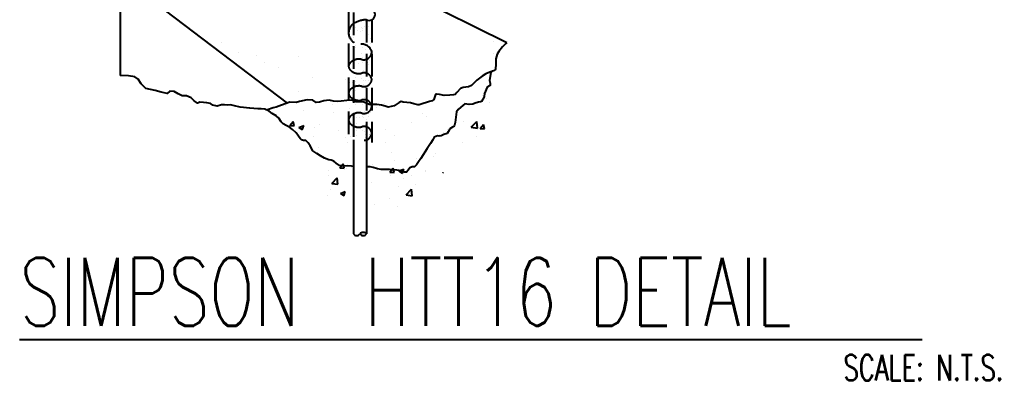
# Model space of a CAD drawing. Header units: inches. Extents: x -25328 to 8149, y -5530 to 4336.
# Drawn here: x -8863.9 to -8691, y 1973.5 to 2037.2 of the extents above; entities that cross this region are included whole.
import ezdxf

# ---------------------------------------------------------------- set-up
doc = ezdxf.new("R2010")
doc.units = ezdxf.units.IN
doc.header["$LTSCALE"] = 16
doc.header["$MEASUREMENT"] = 0
doc.linetypes.add('HIDDEN', pattern=[0.375, 0.25, -0.125])
for name, color, linetype in [('HATCH', 8, 'CONTINUOUS'), ('TEXT', 11, 'CONTINUOUS'), ('TEXT ROOM', 3, 'CONTINUOUS'), ('WALL EXT', 6, 'CONTINUOUS')]:
    doc.layers.add(name, color=color, linetype=linetype)
doc.styles.add('PAYTS NOTES', font='romans.shx', dxfattribs={"width": 0.7, "height": 4.5})

msp = doc.modelspace()

# ---------------------------------------------------------------- linework, layer by layer
at = {"layer": 'HATCH'}
for p, q in [((-8828.38550914, 2033.20263938), (-8828.38550914, 2033.20263938)), ((-8780.3378303, 2033.28210119), (-8780.3378303, 2033.28210119)), ((-8778.85742187, 2032.33898588), (-8778.85742187, 2032.33898588)), ((-8825.42472739, 2031.31640877), (-8825.42472739, 2031.31640877)), ((-8822.08271502, 2030.78882238), (-8822.08271502, 2030.78882238)), ((-8814.68026917, 2030.70046127), (-8814.68026917, 2030.70046127)), ((-8780.29875763, 2031.12474906), (-8780.29875763, 2031.12474906)), ((-8820.78857757, 2029.60296854), (-8820.78857757, 2029.60296854)), ((-8818.28552182, 2028.78393442), (-8818.28552182, 2028.78393442)), ((-8812.30231267, 2026.9114126), (-8812.30231267, 2026.9114126)), ((-8806.52066304, 2026.54764707), (-8806.52066304, 2026.54764707)), ((-8814.76589203, 2024.52599613), (-8814.76589203, 2024.52599613)), ((-8782.26750425, 2023.76441253), (-8782.26750425, 2023.76441253)), ((-8782.12602817, 2024.1894551), (-8782.12602817, 2024.1894551)), ((-8781.62043552, 2023.17147683), (-8781.62043552, 2023.17147683)), ((-8817.09650846, 2021.93547446), (-8817.09650846, 2021.93547446)), ((-8808.79158218, 2022.20099662), (-8808.79158218, 2022.20099662)), ((-8801.02535325, 2021.70131928), (-8801.02535325, 2021.70131928)), ((-8799.19808271, 2021.94188126), (-8799.19808271, 2021.94188126)), ((-8784.46043602, 2022.22918651), (-8784.46043602, 2022.22918651)), ((-8781.14031207, 2022.61675372), (-8781.14031207, 2022.61675372)), ((-8818.61797303, 2020.47377739), (-8818.61797303, 2020.47377739)), ((-8813.96449854, 2021.08642495), (-8813.96449854, 2021.08642495)), ((-8808.64773647, 2020.69780457), (-8808.64773647, 2020.69780457)), ((-8792.82072403, 2020.6832708), (-8792.82072403, 2020.6832708)), ((-8792.1736553, 2020.09033511), (-8792.1736553, 2020.09033511)), ((-8816.27605256, 2018.48370404), (-8815.68371366, 2019.18962752)), ((-8816.27605256, 2018.48370404), (-8815.54164079, 2018.41944301)), ((-8815.54160568, 2018.41939036), (-8815.683661, 2019.18957486)), ((-8814.70215759, 2018.14442476), (-8813.84183913, 2018.47466432)), ((-8814.70215759, 2018.14442476), (-8814.09098446, 2017.73216068)), ((-8814.09094936, 2017.73210802), (-8813.84180403, 2018.47459411)), ((-8811.97712833, 2018.06638474), (-8811.97712833, 2018.06638474)), ((-8811.0396826, 2018.63179755), (-8811.0396826, 2018.63179755)), ((-8794.85538164, 2019.02675451), (-8794.85538164, 2019.02675451)), ((-8785.6661246, 2019.14395497), (-8785.6661246, 2019.14395497)), ((-8784.30305706, 2018.21367081), (-8783.34603988, 2019.21107711)), ((-8784.30305706, 2018.21367081), (-8783.21028605, 2018.04418037)), ((-8783.21025094, 2018.04411015), (-8783.34600478, 2019.2110069)), ((-8782.98596046, 2018.47008302), (-8782.98596046, 2018.47008302)), ((-8782.728969, 2017.94700772), (-8782.1366301, 2018.65294874)), ((-8781.99452213, 2017.88267648), (-8782.136595, 2018.65286098)), ((-8812.08572789, 2016.61865974), (-8812.08572789, 2016.61865974)), ((-8807.691948, 2017.60211152), (-8807.691948, 2017.60211152)), ((-8799.36743273, 2017.7568049), (-8799.36743273, 2017.7568049)), ((-8797.8870243, 2016.8136896), (-8797.8870243, 2016.8136896)), ((-8789.90717703, 2016.81886769), (-8789.90717703, 2016.81886769)), ((-8789.11950988, 2017.29172425), (-8789.11950988, 2017.29172425)), ((-8788.4350009, 2017.77667474), (-8788.4350009, 2017.77667474)), ((-8783.34809357, 2016.5417431), (-8783.34809357, 2016.5417431)), ((-8782.728969, 2017.94700772), (-8781.99455723, 2017.88276424)), ((-8811.18907502, 2014.54154175), (-8811.18907502, 2014.54154175)), ((-8799.38119417, 2015.55395576), (-8799.38119417, 2015.55395576)), ((-8785.76141909, 2015.4312788), (-8785.76141909, 2015.4312788)), ((-8798.3493667, 2013.72343793), (-8798.3493667, 2013.72343793)), ((-8792.14311332, 2014.51003436), (-8792.14311332, 2014.51003436)), ((-8790.87177704, 2013.0113183), (-8790.87177704, 2013.0113183)), ((-8790.58889511, 2013.61390807), (-8790.58889511, 2013.61390807)), ((-8807.46307623, 2011.01792746), (-8806.87071977, 2011.72386849)), ((-8806.72862935, 2010.95361378), (-8806.87068467, 2011.72379828)), ((-8805.41804487, 2011.09452816), (-8805.41804487, 2011.09452816)), ((-8801.70756281, 2011.5847445), (-8801.70756281, 2011.5847445)), ((-8797.75450019, 2012.38390878), (-8797.75450019, 2012.38390878)), ((-8793.94770557, 2012.60635621), (-8793.94770557, 2012.60635621)), ((-8809.43696583, 2010.5671524), (-8809.43696583, 2010.5671524)), ((-8809.38643114, 2009.72120974), (-8809.38643114, 2009.72120974)), ((-8807.46307623, 2011.01792746), (-8806.72866446, 2010.95368399)), ((-8806.3610373, 2010.97211449), (-8806.3610373, 2010.97211449)), ((-8798.8589614, 2010.81740356), (-8798.8589614, 2010.81740356)), ((-8798.65009989, 2010.24690042), (-8798.05774344, 2010.9528239)), ((-8798.65009989, 2010.24690042), (-8797.91568812, 2010.18263939)), ((-8798.49877666, 2009.63318214), (-8798.49877666, 2009.63318214)), ((-8797.91563547, 2010.18256918), (-8798.05770833, 2010.95275369)), ((-8797.04415339, 2010.4656442), (-8796.18383494, 2010.79588375)), ((-8797.04415339, 2010.4656442), (-8796.43296272, 2010.05339767)), ((-8796.43292761, 2010.05332746), (-8796.18379984, 2010.79581354)), ((-8794.810341, 2009.68610402), (-8794.810341, 2009.68610402)), ((-8792.29987794, 2010.54026142), (-8792.29987794, 2010.54026142)), ((-8792.29252329, 2010.41977857), (-8792.29252329, 2010.41977857)), ((-8808.90044503, 2008.27839955), (-8807.94342786, 2009.27582341)), ((-8808.90044503, 2008.27839955), (-8807.80767402, 2008.10892666)), ((-8807.80763892, 2008.10885645), (-8807.94339276, 2009.2757532)), ((-8801.97596363, 2008.45610473), (-8801.97596363, 2008.45610473)), ((-8797.1800301, 2007.76022149), (-8797.1800301, 2007.76022149)), ((-8796.26828176, 2009.166943), (-8796.26828176, 2009.166943)), ((-8794.10410157, 2008.16516603), (-8794.10410157, 2008.16516603)), ((-8809.59337939, 2006.12597978), (-8809.59337939, 2006.12597978)), ((-8809.14156871, 2007.22612299), (-8809.14156871, 2007.22612299)), ((-8807.36797482, 2006.50269931), (-8806.50765636, 2006.83295642)), ((-8807.36797482, 2006.50269931), (-8806.75678414, 2006.09045278)), ((-8806.75674904, 2006.09038257), (-8806.50762126, 2006.83288621)), ((-8795.78724556, 2006.24467224), (-8794.83022839, 2007.24207854)), ((-8795.78724556, 2006.24467224), (-8794.69449211, 2006.07518179)), ((-8794.694457, 2006.07511158), (-8794.83021084, 2007.24200833)), ((-8801.30347836, 2004.57179667), (-8801.30347836, 2004.57179667)), ((-8798.64818663, 2005.54290879), (-8798.64818663, 2005.54290879))]:
    msp.add_line(p, q, dxfattribs=at)
at = {"layer": 'WALL EXT', "color": 3}
for p, q in [((-8846.21591754, 2044.85965337), (-8846.21591754, 2027.3345419)), ((-8846.21591754, 2044.85965337), (-8816.72984671, 2022.43699485)), ((-8778.04770833, 2033.07232693), (-8795.63364046, 2041.83934987)), ((-8806.39781055, 2016.41625768), (-8806.39781055, 2016.41625768)), ((-8805.61191624, 2016.55278385), (-8805.61191624, 2016.55278385)), ((-8805.59824256, 2016.52975449), (-8805.59824256, 2016.52975449)), ((-8804.61301793, 2016.68428989), (-8804.61301793, 2016.68428989)), ((-8802.94409176, 2016.90399907), (-8802.94409176, 2016.90399907)), ((-8802.93001437, 2016.29782852), (-8802.93001437, 2016.29782852)), ((-8802.30453566, 2016.98820016), (-8802.30453566, 2016.98820016)), ((-8802.290037, 2016.86680456), (-8802.290037, 2016.86680456)), ((-8802.10199318, 2016.45819147), (-8802.10199318, 2016.45819147)), ((-8806.20462375, 2015.41328712), (-8806.20462375, 2015.41328712))]:
    msp.add_line(p, q, dxfattribs=at)
at = {"layer": 'WALL EXT', "linetype": 'HIDDEN'}
for p, q in [((-8805.93990903, 2038.96657817), (-8805.93990903, 2016.24116788)), ((-8805.05821119, 2038.46454875), (-8805.05821119, 2015.97473298)), ((-8802.78343041, 2037.16619861), (-8802.78343041, 2015.70141735)), ((-8801.83118762, 2037.13300615), (-8801.83118762, 2015.50866937))]:
    msp.add_line(p, q, dxfattribs=at)
at = {"layer": 'WALL EXT', "color": 0}
for p, q in [((-8805.79430803, 2035.61650904), (-8805.79430803, 2035.61650904)), ((-8805.1082895, 2036.4682968), (-8805.1082895, 2036.4682968)), ((-8804.95615884, 2036.92549621), (-8804.95615884, 2036.92549621)), ((-8804.79539218, 2035.74801508), (-8804.79539218, 2035.74801508)), ((-8804.41768968, 2035.33450475), (-8804.41768968, 2035.33450475)), ((-8803.73319825, 2035.8048688), (-8803.73319825, 2035.8048688)), ((-8803.50673122, 2035.59734131), (-8803.50673122, 2035.59734131)), ((-8803.126466, 2035.96774182), (-8803.126466, 2035.96774182)), ((-8803.02659022, 2036.89288299), (-8803.02659022, 2036.89288299)), ((-8802.48692746, 2036.0519429), (-8802.48692746, 2036.0519429)), ((-8801.89206095, 2036.50931784), (-8801.89206095, 2036.50931784)), ((-8805.86060519, 2033.80912589), (-8805.86060519, 2033.80912589)), ((-8805.03089893, 2034.10081936), (-8805.03089893, 2034.10081936)), ((-8803.89954673, 2035.00440561), (-8803.89954673, 2035.00440561)), ((-8803.54920915, 2035.23775337), (-8803.54920915, 2035.23775337)), ((-8802.43777944, 2034.61782137), (-8802.43777944, 2034.61782137)), ((-8802.03425669, 2033.81609437), (-8802.03425669, 2033.81609437)), ((-8805.30100238, 2032.50017382), (-8805.30100238, 2032.50017382)), ((-8804.90845016, 2032.4187812), (-8804.90845016, 2032.4187812)), ((-8804.68198313, 2032.21127126), (-8804.68198313, 2032.21127126)), ((-8804.66144628, 2032.58435735), (-8804.66144628, 2032.58435735)), ((-8803.66253043, 2032.71588095), (-8803.66253043, 2032.71588095)), ((-8803.47180102, 2032.87025837), (-8803.47180102, 2032.87025837)), ((-8803.42535615, 2032.25771613), (-8803.42535615, 2032.25771613)), ((-8802.9072132, 2031.927617), (-8802.9072132, 2031.927617)), ((-8801.99360426, 2032.93559013), (-8801.99360426, 2032.93559013)), ((-8804.95349081, 2031.73332436), (-8804.95349081, 2031.73332436)), ((-8804.86827166, 2030.73233727), (-8804.86827166, 2030.73233727)), ((-8803.61303135, 2031.23175131), (-8803.61303135, 2031.23175131)), ((-8803.39441045, 2030.50276338), (-8803.39441045, 2030.50276338)), ((-8802.39007076, 2030.11112391), (-8802.39007076, 2030.11112391)), ((-8805.85721749, 2028.82518365), (-8805.85721749, 2028.82518365)), ((-8805.83704925, 2029.2482954), (-8805.83704925, 2029.2482954)), ((-8805.74122817, 2028.84387745), (-8805.74122817, 2028.84387745)), ((-8804.87610024, 2029.36582937), (-8804.87610024, 2029.36582937)), ((-8804.16814063, 2029.46802213), (-8804.16814063, 2029.46802213)), ((-8803.52858453, 2029.55222321), (-8803.52858453, 2029.55222321)), ((-8802.52966868, 2029.68372926), (-8802.52966868, 2029.68372926)), ((-8802.43302262, 2029.18092751), (-8802.43302262, 2029.18092751)), ((-8802.16360373, 2029.90359642), (-8802.16360373, 2029.90359642)), ((-8801.91487967, 2028.85082838), (-8801.91487967, 2028.85082838)), ((-8804.79869211, 2026.99835192), (-8804.79869211, 2026.99835192)), ((-8804.78826571, 2027.84568126), (-8804.78826571, 2027.84568126)), ((-8803.87593813, 2027.65554865), (-8803.87593813, 2027.65554865)), ((-8803.56532267, 2026.7250363), (-8803.56532267, 2026.7250363)), ((-8803.31700233, 2028.13528594), (-8803.31700233, 2028.13528594)), ((-8805.70312091, 2026.08463767), (-8805.70312091, 2026.08463767)), ((-8805.26703759, 2026.09717041), (-8805.26703759, 2026.09717041)), ((-8804.74889464, 2025.76708883), (-8804.74889464, 2025.76708883)), ((-8804.70420505, 2026.21616126), (-8804.70420505, 2026.21616126)), ((-8803.33883809, 2026.51752636), (-8803.33883809, 2026.51752636)), ((-8803.23961176, 2025.76779094), (-8803.23961176, 2025.76779094)), ((-8803.03527888, 2026.43587044), (-8803.03527888, 2026.43587044)), ((-8802.39572278, 2026.52007153), (-8802.39572278, 2026.52007153)), ((-8802.26988631, 2025.53800642), (-8802.26988631, 2025.53800642)), ((-8804.74055703, 2023.33896625), (-8804.74055703, 2023.33896625)), ((-8804.72130154, 2024.63085693), (-8804.72130154, 2024.63085693)), ((-8803.57134331, 2023.18400958), (-8803.57134331, 2023.18400958)), ((-8803.16220363, 2023.40029595), (-8803.16220363, 2023.40029595)), ((-8802.8836046, 2024.57876003), (-8802.8836046, 2024.57876003)), ((-8801.90241714, 2023.40371876), (-8801.90241714, 2023.40371876)), ((-8805.71761957, 2021.49502048), (-8805.71761957, 2021.49502048)), ((-8805.20979771, 2022.96830245), (-8805.20979771, 2022.96830245)), ((-8804.64389342, 2022.26336194), (-8804.64389342, 2022.26336194)), ((-8804.57025916, 2023.05250353), (-8804.57025916, 2023.05250353)), ((-8804.51409, 2023.13143875), (-8804.51409, 2023.13143875)), ((-8804.27470406, 2023.02038179), (-8804.27470406, 2023.02038179)), ((-8803.75656111, 2022.69030021), (-8803.75656111, 2022.69030021)), ((-8803.44513822, 2022.15193636), (-8803.44513822, 2022.15193636)), ((-8801.89127107, 2021.50197142), (-8801.89127107, 2021.50197142)), ((-8799.60234269, 2022.31821463), (-8799.60234269, 2022.31821463)), ((-8805.91580894, 2019.95289619), (-8805.91580894, 2019.95289619)), ((-8805.74586213, 2019.71644158), (-8805.74586213, 2019.71644158)), ((-8805.68934191, 2019.7453687), (-8805.68934191, 2019.7453687)), ((-8804.56650285, 2019.89588449), (-8804.56650285, 2019.89588449)), ((-8804.07695351, 2019.93615076), (-8804.07695351, 2019.93615076)), ((-8803.43739741, 2020.02035184), (-8803.43739741, 2020.02035184)), ((-8803.28237053, 2019.94359317), (-8803.28237053, 2019.94359317)), ((-8803.08481306, 2021.03281851), (-8803.08481306, 2021.03281851)), ((-8802.43848156, 2020.15185789), (-8802.43848156, 2020.15185789)), ((-8802.22217763, 2021.03129141), (-8802.22217763, 2021.03129141)), ((-8801.9957106, 2020.82378147), (-8801.9957106, 2020.82378147)), ((-8804.72528604, 2018.41823187), (-8804.72528604, 2018.41823187)), ((-8804.62039014, 2018.76586631), (-8804.62039014, 2018.76586631)), ((-8803.00740494, 2018.66532351), (-8803.00740494, 2018.66532351)), ((-8802.76422758, 2019.61349404), (-8802.76422758, 2019.61349404)), ((-8804.48909472, 2017.5283895), (-8804.48909472, 2017.5283895)), ((-8803.39742954, 2017.64522135), (-8803.39742954, 2017.64522135)), ((-8803.17096251, 2017.43769386), (-8803.17096251, 2017.43769386)), ((-8789.29816292, 2010.11815018), (-8789.24476711, 2010.18179686)), ((-8789.2379566, 2010.14491829), (-8789.244732, 2010.18170909)), ((-8797.28343401, 2004.15619754), (-8797.28343401, 2004.15619754))]:
    msp.add_line(p, q, dxfattribs=at)
at = {"layer": 'WALL EXT'}
for p, q in [((-8805.05821119, 2015.97473298), (-8805.05821119, 1999.34590577)), ((-8802.78343041, 2015.70141735), (-8802.78343041, 1999.34590577))]:
    msp.add_line(p, q, dxfattribs=at)
at = {"layer": 'WALL EXT', "linetype": 'HIDDEN'}
msp.add_lwpolyline([(-8802.78343041, 2037.16619861, 0.11875), (-8805.08085438, 2036.47484401, 0.763503), (-8803.79533539, 2032.8649223, -0.333668), (-8801.83118762, 2031.54942302, -0.486515), (-8803.57954049, 2030.12908049, 0.224603), (-8805.29668438, 2029.82620585, 0.250599), (-8805.93990903, 2028.92855245, 0.250599), (-8805.29668438, 2028.03091662, 0.224603), (-8803.57954049, 2027.72804197, -0.457357), (-8801.83118762, 2026.56058353, -0.441544), (-8803.57954049, 2025.39314265, 0.224603), (-8805.29668438, 2025.090268, 0.250599), (-8805.93990903, 2024.19263216, 0.250599), (-8805.29668438, 2023.29497877, 0.224603), (-8803.57954049, 2022.99210413, -0.457357), (-8801.83118762, 2021.82466324, -0.441544), (-8803.57954049, 2020.65722235, 0.224603), (-8805.29668438, 2020.35434771, 0.250599), (-8805.93990903, 2019.45669432, 0.250599), (-8805.29668438, 2018.55905848, 0.224603), (-8803.57954049, 2018.25616629, -0.457357), (-8801.83118762, 2017.0887254, -0.360955), (-8803.18809411, 2015.88040389)], format="xyb", dxfattribs=at)
at = {"layer": 'WALL EXT', "color": 3}
for points in [[(-8778.04770833, 2033.07232693), (-8778.18402386, 2032.96771187), (-8778.80121761, 2032.35053567), (-8779.41839381, 2031.55700586), (-8779.73581978, 2031.09850753), (-8779.98268323, 2030.23445032), (-8779.98268323, 2029.38801618), (-8780.00032386, 2028.40050969), (-8780.3706366, 2028.11836498), (-8781.04073468, 2027.88912459), (-8781.72845584, 2027.60697988), (-8782.36327266, 2027.18378036), (-8782.83939406, 2026.8663544), (-8783.33313853, 2026.47841858), (-8783.73873253, 2026.05520151), (-8784.25011762, 2025.52617579), (-8784.77912579, 2025.31457603), (-8785.73136859, 2025.20876738), (-8786.22511306, 2024.99715007), (-8786.85994744, 2024.29180584), (-8787.15971522, 2023.93911617), (-8787.42421931, 2023.88621184), (-8788.05905369, 2023.86858877), (-8789.06418326, 2023.78042074), (-8789.87535369, 2023.97437987), (-8790.40436187, 2024.04492483), (-8790.61597918, 2023.9567568), (-8790.88048326, 2023.09268203), (-8791.19789168, 2022.82817795), (-8791.63874937, 2022.74000992), (-8793.33161765, 2022.19336112), (-8793.5079537, 2022.14045679), (-8793.71955346, 2022.12281617), (-8794.44255587, 2022.33443348), (-8795.042109, 2022.47550583), (-8796.3117602, 2022.63420126), (-8796.64679169, 2022.72236929), (-8797.01710443, 2022.56367386), (-8797.8811792, 2021.98174381), (-8798.95685372, 2021.6995991), (-8799.46823882, 2021.89357578), (-8800.15595997, 2022.06991184), (-8800.93184915, 2022.21098419), (-8802.32493209, 2022.19336112), (-8803.24191118, 2022.59893756), (-8803.61222392, 2022.68710559), (-8804.07070469, 2022.65184189), (-8804.63499412, 2022.66946496), (-8805.42852393, 2022.9692503), (-8806.23967681, 2022.91634598), (-8807.24482393, 2022.79291425), (-8807.80911336, 2022.74000992), (-8808.60264317, 2022.79291425), (-8809.37853235, 2022.9692503), (-8810.31313452, 2022.86344165), (-8811.03611937, 2022.61657819), (-8811.6356725, 2022.56367386), (-8812.25286625, 2022.9339866), (-8813.20510904, 2023.004514), (-8814.56292828, 2022.74000992), (-8815.14484078, 2022.52841016), (-8816.2910427, 2022.59893756), (-8817.77231122, 2022.05228876), (-8818.67163213, 2021.6995991), (-8819.20065786, 2021.62907169), (-8820.22342805, 2021.24111833), (-8820.29657083, 2021.2029584)], [(-8805.05821119, 2011.28218581), (-8805.4108833, 2011.33082479), (-8806.16914941, 2011.36608849), (-8806.87451119, 2011.33082479), (-8807.52696865, 2011.45425652), (-8808.10888114, 2011.85985052), (-8808.54973884, 2012.21252263), (-8809.00821961, 2012.35359499), (-8809.41379605, 2012.42413994), (-8810.15442153, 2012.7062671), (-8810.87742394, 2013.1471248), (-8811.5298814, 2013.53507816), (-8812.21760255, 2014.02882264), (-8812.71134702, 2014.87525677), (-8813.04639606, 2015.4395462), (-8813.4519725, 2015.84512264), (-8813.87518957, 2015.86276327), (-8814.22787924, 2015.96855437), (-8814.4747427, 2016.19779475), (-8814.75688741, 2016.58574812), (-8815.16248141, 2017.18530125), (-8815.79729823, 2017.78485437), (-8816.36158766, 2018.17280774), (-8816.92587708, 2018.49021616), (-8817.43726218, 2018.77236087), (-8817.825198, 2019.14267361), (-8818.23079199, 2019.77750799), (-8818.72453646, 2020.18308443), (-8819.37699391, 2020.6063015), (-8819.92364271, 2021.02951857), (-8820.68190882, 2021.38219068), (-8821.3520069, 2021.45273564), (-8821.91629633, 2021.43509501), (-8823.32700234, 2021.52326304), (-8825.07277494, 2021.75250342), (-8826.06028143, 2021.96412074), (-8826.74800259, 2022.15807987), (-8827.36519634, 2022.10519309), (-8827.82367711, 2022.14045679), (-8828.31742158, 2022.15807987), (-8829.12859202, 2021.92883948), (-8829.88684058, 2022.08755246), (-8830.29243457, 2022.35205655), (-8830.9272514, 2022.51076953), (-8831.50918145, 2022.56367386), (-8832.14399828, 2022.59893756), (-8832.40850236, 2022.49312891), (-8832.56721534, 2022.44022458), (-8833.13150477, 2022.86344165), (-8833.69579419, 2023.37482675), (-8834.489324, 2023.70987579), (-8835.28285381, 2023.72751641), (-8835.95293434, 2024.08018853), (-8836.69355982, 2024.48576497), (-8837.43418531, 2024.57395055), (-8837.92794733, 2024.15073348), (-8838.98598123, 2024.36233324), (-8840.00875142, 2024.67974165), (-8840.87280863, 2024.83845464), (-8841.7016197, 2025.05005439), (-8842.47750888, 2025.86122483), (-8843.0065346, 2026.67239527), (-8843.6237108, 2027.06033108), (-8844.75228965, 2027.27194839), (-8846.02194086, 2027.28957147), (-8846.21591754, 2027.3345419)], [(-8780.80301626, 2027.97046456), (-8780.82911737, 2027.78333349), (-8780.8820217, 2027.53645248), (-8781.05835776, 2026.40787363), (-8780.97018973, 2025.98465656), (-8780.97018973, 2025.56143949), (-8781.49921545, 2025.24403108), (-8781.94005559, 2024.16835656), (-8782.04586425, 2023.58644406), (-8782.04586425, 2023.56880343), (-8782.46908132, 2022.74000992), (-8782.68068108, 2022.68710559), (-8783.01573012, 2022.58129694), (-8783.59766017, 2022.45786521), (-8784.02087724, 2022.26388852), (-8784.69095777, 2022.19336112), (-8785.09653421, 2022.28152915), (-8785.44922388, 2022.31679285), (-8786.1193044, 2021.73488035), (-8786.6306895, 2021.31166328), (-8786.87757051, 2020.92370991), (-8787.0362835, 2019.93620342), (-8787.15971522, 2019.01924188), (-8787.24788325, 2018.56076111), (-8787.37133254, 2018.3138801), (-8787.60057292, 2018.22571207), (-8788.07667676, 2017.92592673), (-8788.35882148, 2017.37927793), (-8788.57043879, 2017.09713322), (-8789.13472821, 2016.88553346), (-8789.61083206, 2016.67391615), (-8789.98116235, 2016.60338875), (-8790.26328951, 2016.65629308), (-8790.82757893, 2016.42705269), (-8791.07445995, 2015.96855437), (-8791.51531764, 2015.31609692), (-8792.06196644, 2014.416776), (-8793.20816836, 2012.68864403), (-8793.61376236, 2012.10671398), (-8793.94879385, 2011.56006518), (-8794.30148351, 2011.20739306), (-8794.72470058, 2011.18975244), (-8795.1126364, 2011.01341638), (-8795.44768544, 2010.62546301), (-8795.74747078, 2010.23750964), (-8796.06487919, 2010.25515027), (-8796.57626429, 2010.39622263), (-8797.05238569, 2010.57255868), (-8797.42269843, 2010.62546301), (-8797.89880227, 2010.67836734), (-8798.70997271, 2010.69600797), (-8799.53876622, 2010.69600797), (-8800.19122367, 2010.71363104), (-8800.86132175, 2010.83708032), (-8801.60194723, 2011.10158441), (-8802.14859603, 2011.17211181), (-8802.48364507, 2011.17211181), (-8802.78343041, 2011.17211181)]]:
    msp.add_lwpolyline(points, dxfattribs=at)
at = {"layer": 'WALL EXT'}
for centre, radius, start, end in [((-8802.27613513, 2038.04361355), 1.01348473, 236.157133, 64.528925), ((-8804.48951599, 1999.78058486), 0.71578818, 217.3922, 322.6078), ((-8803.35212561, 1998.91122669), 0.71578818, 37.3922, 142.6078), ((-8803.35212561, 1999.78058486), 0.71578818, 217.3922, 322.6078)]:
    msp.add_arc(centre, radius, start, end, dxfattribs=at)

# ---------------------------------------------------------------- texts
at = {"layer": 'TEXT', "style": 'PAYTS NOTES', "width": 0.7}
msp.add_text('SCALE: N.T.S.', height=4.5, dxfattribs=at).set_placement((-8718.68632109, 1973.49957464))
at = {"layer": 'TEXT ROOM', "style": 'PAYTS NOTES', "width": 0.7}
msp.add_text('%%USIMPSON  HTT16 DETAIL    ', height=12, dxfattribs=at).set_placement((-8863.93073957, 1983.12746344))

doc.saveas('drawing.dxf')
